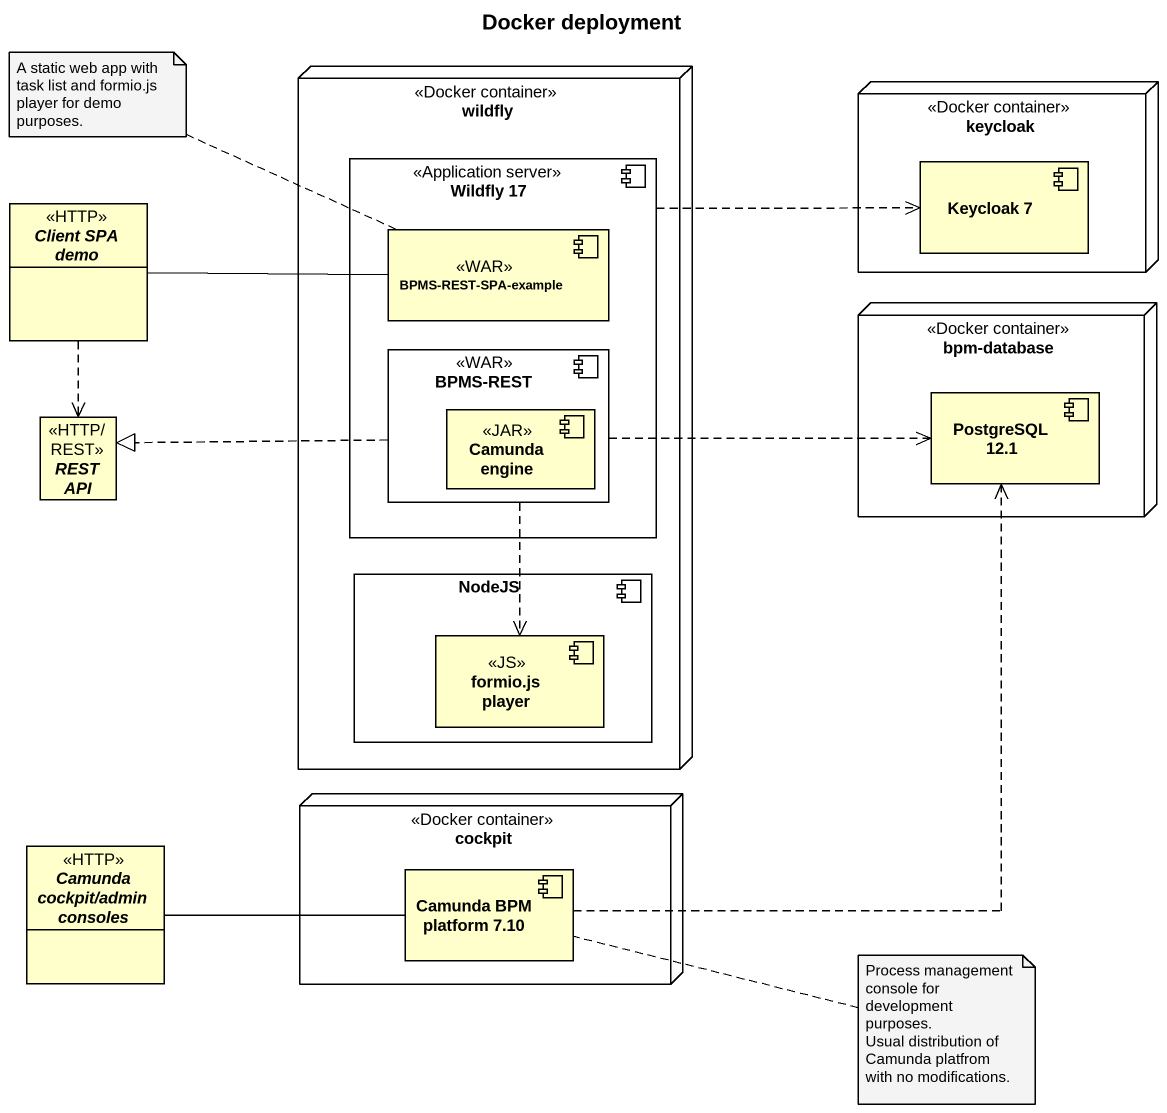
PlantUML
@startuml
title Docker deployment
allowmixing
hide circle
hide empty members
node wildfly <<Docker container>> {
  component "Wildfly 17" as Wildfly_17 <<Application server>> {
    component "BPMS-REST-SPA-example" as BPMS_REST_SPA_example <<WAR>>
    component "BPMS-REST" as BPMS_REST <<WAR>> {
      component "Camunda engine" as Camunda_engine <<JAR>>
    }
  }
  component NodeJS {
    component "formio.js player" as formio_js_player <<JS>>
  }
}
node keycloak <<Docker container>> {
  component "Keycloak 7" as Keycloak_7
}
interface "Client SPA demo" as Client_SPA_demo <<HTTP>>
node "bpm-database" as bpm_database <<Docker container>> {
  component "PostgreSQL 12.1" as PostgreSQL_12_1
}
interface "REST API" as REST_API <<HTTP/REST>>
node cockpit <<Docker container>> {
  component "Camunda BPM platform 7.10" as Camunda_BPM_platform_7_10
}
interface "Camunda cockpit/admin consoles" as Camunda_cockpit_admin <<HTTP>>
Wildfly_17 .right.> Keycloak_7
Client_SPA_demo -right- BPMS_REST_SPA_example
Client_SPA_demo ..> REST_API
BPMS_REST .right.> PostgreSQL_12_1
BPMS_REST .left.|> REST_API
BPMS_REST ..> formio_js_player
Camunda_cockpit_admin -right- Camunda_BPM_platform_7_10
Camunda_BPM_platform_7_10 .up.> PostgreSQL_12_1
note left of BPMS_REST_SPA_example : A static web app with task list and formio.js player for demo purposes.
note right of Camunda_BPM_platform_7_10
  Process management console for development purposes.
  Usual distribution of Camunda platfrom with no modifications.
end note
@enduml
